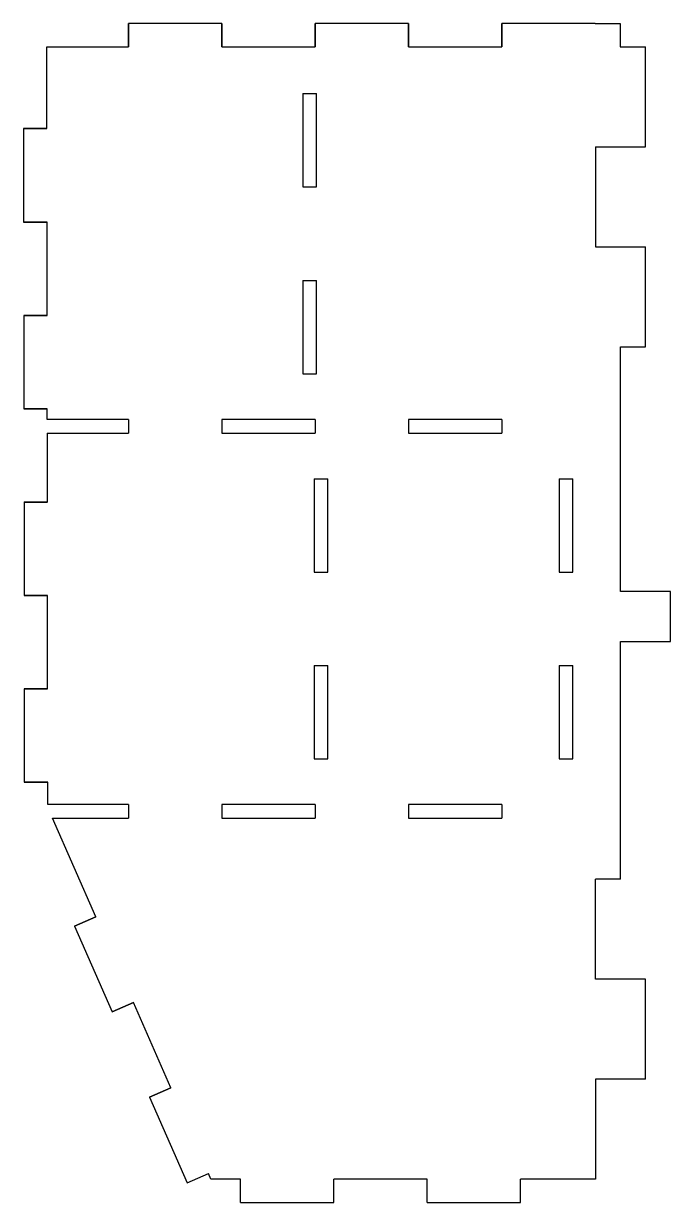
# Model space of a CAD drawing. Header units: millimetres. Extents: x 15 to 274, y 7 to 479.
import ezdxf

# ---------------------------------------------------------------- set-up
doc = ezdxf.new("R2010")
doc.units = ezdxf.units.MM
doc.layers.get('0').update_dxf_attribs({"lineweight": 25, "true_color": 0xffffff})

msp = doc.modelspace()

# ---------------------------------------------------------------- linework, layer by layer
for p, q in [((57.09, 478.77), (57.09, 469.43)), ((94.45, 478.77), (57.09, 478.77)), ((57.09, 469.43), (57.09, 478.77)), ((94.45, 478.77), (94.45, 469.43)), ((94.45, 469.43), (94.45, 478.77)), ((131.81, 478.77), (131.81, 469.43)), ((169.17, 478.77), (131.81, 478.77)), ((131.81, 469.43), (131.81, 478.77)), ((169.17, 478.77), (169.17, 469.43)), ((169.17, 469.43), (169.17, 478.77)), ((206.53, 478.77), (206.53, 469.43)), ((243.89, 478.77), (206.53, 478.77)), ((206.53, 469.43), (206.53, 478.77)), ((243.89, 478.77), (253.89, 478.77)), ((253.89, 478.77), (253.89, 469.43)), ((24.4, 469.43), (57.09, 469.43)), ((24.4, 436.74), (24.4, 469.43)), ((94.45, 469.43), (131.81, 469.43)), ((169.17, 469.43), (206.53, 469.43)), ((253.89, 469.43), (263.99, 469.43)), ((263.99, 429.43), (263.99, 469.43)), ((126.81, 450.75), (126.81, 413.39)), ((126.81, 450.75), (132.3, 450.75)), ((132.3, 413.39), (132.3, 450.75)), ((15.06, 436.74), (24.4, 436.74)), ((15.1, 436.74), (15.1, 399.38)), ((24.44, 436.74), (15.1, 436.74)), ((243.99, 429.43), (263.99, 429.43)), ((243.99, 429.43), (243.99, 389.43)), ((126.81, 413.39), (132.3, 413.39)), ((15.1, 399.38), (24.44, 399.38)), ((24.48, 399.38), (15.14, 399.38)), ((24.48, 362.02), (24.48, 399.38)), ((243.99, 389.43), (263.99, 389.43)), ((263.99, 349.43), (263.99, 389.43)), ((126.81, 376.03), (132.3, 376.03)), ((126.81, 376.03), (126.81, 338.67)), ((132.3, 338.67), (132.3, 376.03)), ((15.14, 362.02), (24.48, 362.02)), ((15.18, 362.02), (15.18, 324.66)), ((24.52, 362.02), (15.18, 362.02)), ((253.99, 251.5), (253.99, 349.43)), ((253.99, 349.43), (263.99, 349.43)), ((126.81, 338.67), (132.3, 338.67)), ((15.18, 324.66), (24.52, 324.66)), ((24.56, 324.66), (15.22, 324.66)), ((24.56, 320.41), (24.56, 324.66)), ((57.09, 320.41), (24.56, 320.41)), ((57.09, 320.41), (57.09, 314.91)), ((94.45, 320.41), (94.45, 314.91)), ((131.81, 320.41), (94.45, 320.41)), ((131.81, 320.41), (131.81, 314.91)), ((169.17, 320.41), (169.17, 314.91)), ((206.53, 320.41), (169.17, 320.41)), ((206.53, 320.41), (206.53, 314.91)), ((24.56, 314.91), (57.09, 314.91)), ((24.56, 314.91), (24.56, 287.3)), ((94.45, 314.91), (131.81, 314.91)), ((169.17, 314.91), (206.53, 314.91)), ((131.4, 296.64), (131.4, 259.28)), ((131.4, 296.64), (136.9, 296.64)), ((136.9, 259.28), (136.9, 296.64)), ((229.47, 296.64), (229.47, 259.28)), ((229.47, 296.64), (234.97, 296.64)), ((234.97, 259.28), (234.97, 296.64)), ((15.22, 287.3), (24.56, 287.3)), ((15.26, 287.3), (15.26, 249.94)), ((24.6, 287.3), (15.26, 287.3)), ((131.4, 259.28), (136.9, 259.28)), ((229.47, 259.28), (234.97, 259.28)), ((273.99, 251.5), (253.99, 251.5)), ((273.99, 231.5), (273.99, 251.5)), ((15.26, 249.94), (24.6, 249.94)), ((24.64, 249.94), (15.3, 249.94)), ((24.64, 212.58), (24.64, 249.94)), ((253.99, 136.44), (253.99, 231.5)), ((253.99, 231.5), (273.99, 231.5)), ((131.4, 221.92), (136.9, 221.92)), ((131.4, 221.92), (131.4, 184.56)), ((136.9, 184.56), (136.9, 221.92)), ((229.47, 221.92), (234.97, 221.92)), ((229.47, 221.92), (229.47, 184.56)), ((234.97, 184.56), (234.97, 221.92)), ((15.3, 212.58), (24.64, 212.58)), ((15.34, 212.58), (15.34, 175.22)), ((24.68, 212.58), (15.34, 212.58)), ((131.4, 184.56), (136.9, 184.56)), ((229.47, 184.56), (234.97, 184.56)), ((15.34, 175.22), (24.68, 175.22)), ((24.72, 175.22), (15.38, 175.22)), ((24.72, 166.3), (24.72, 175.22)), ((57.09, 166.3), (24.72, 166.3)), ((57.09, 166.3), (57.09, 160.8)), ((94.45, 166.3), (94.45, 160.8)), ((131.81, 166.3), (94.45, 166.3)), ((131.81, 166.3), (131.81, 160.8)), ((169.17, 166.3), (169.17, 160.8)), ((206.53, 166.3), (169.17, 166.3)), ((206.53, 166.3), (206.53, 160.8)), ((26.69, 160.8), (57.09, 160.8)), ((44.02, 121.35), (26.69, 160.8)), ((94.45, 160.8), (131.81, 160.8)), ((169.17, 160.8), (206.53, 160.8)), ((253.99, 136.44), (243.99, 136.44)), ((243.99, 96.44), (243.99, 136.44)), ((35.46, 117.59), (44.02, 121.35)), ((44.02, 121.35), (35.46, 117.59)), ((35.46, 117.59), (50.49, 83.38)), ((263.99, 96.44), (243.99, 96.44)), ((263.99, 56.44), (263.99, 96.44)), ((50.49, 83.38), (59.04, 87.14)), ((59.04, 87.14), (50.49, 83.38)), ((74.06, 52.93), (59.04, 87.14)), ((65.51, 49.18), (74.06, 52.93)), ((74.06, 52.93), (65.51, 49.18)), ((263.99, 56.44), (243.99, 56.44)), ((243.99, 56.44), (243.99, 16.44)), ((65.51, 49.18), (80.53, 14.97)), ((80.53, 14.97), (89.08, 18.73)), ((90.08, 16.44), (89.08, 18.73)), ((101.86, 16.44), (90.08, 16.44)), ((101.86, 7.1), (101.86, 16.44)), ((176.58, 16.44), (139.22, 16.44)), ((139.22, 7.1), (139.22, 16.44)), ((176.58, 7.1), (176.58, 16.44)), ((243.99, 16.44), (213.94, 16.44)), ((213.94, 7.1), (213.94, 16.44)), ((101.86, 7.1), (139.22, 7.1)), ((176.58, 7.1), (213.94, 7.1))]:
    msp.add_line(p, q)

doc.saveas('drawing.dxf')
